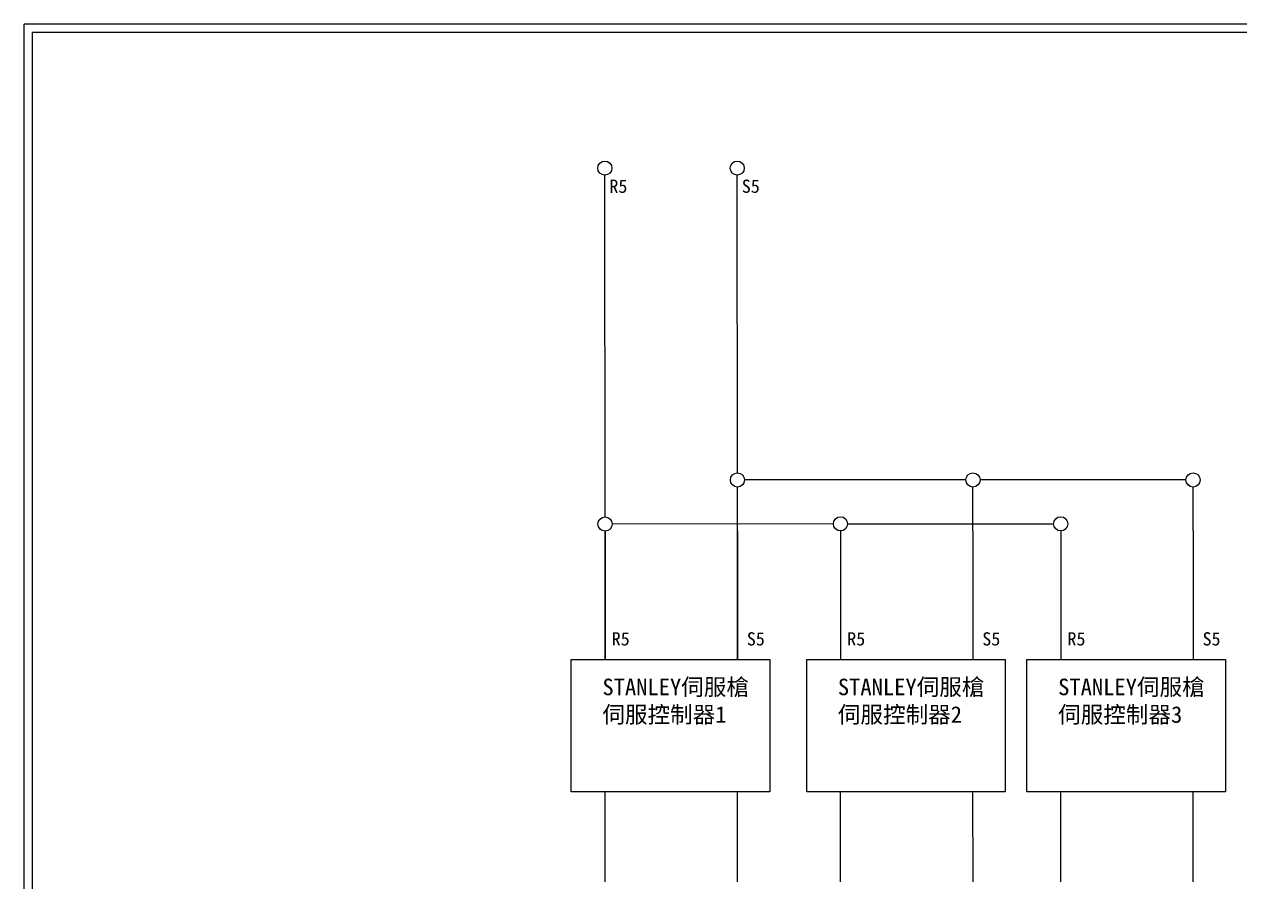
# Model space of a CAD drawing. Extents: x 10 to 297, y 3 to 207.
# Drawn here: x 10 to 193.6, y 77.4 to 207 of the extents above; entities that cross this region are included whole.
import ezdxf

# ---------------------------------------------------------------- set-up
doc = ezdxf.new("R2010")
doc.units = 0
doc.layers.get('0').update_dxf_attribs({"linetype": 'CONTINUOUS'})
doc.layers.add('圖框層', color=7, linetype='CONTINUOUS')
doc.layers.add('標尺寸層', color=3, linetype='CONTINUOUS')
doc.styles.add('CNS', font='romanc.shx', dxfattribs={"bigfont": 'chineset.shx'})
doc.styles.add('STSL', font='kaiu.ttf')

msp = doc.modelspace()

# ---------------------------------------------------------------- linework, layer by layer
for p, q in [((97.7, 90.93), (97.7, 77.36)), ((117.7, 90.93), (117.7, 77.36)), ((133.27, 90.93), (133.28, 77.36)), ((153.27, 90.93), (153.28, 77.36)), ((166.55, 90.93), (166.55, 77.36)), ((186.55, 90.93), (186.55, 77.36))]:
    msp.add_line(p, q)
for centre in [(97.7, 185.23), (117.7, 185.23), (117.74, 138.09), (153.32, 138.09), (186.57, 138.09), (97.74, 131.43), (133.3, 131.46), (166.57, 131.46)]:
    msp.add_circle(centre, 1.07)
at = {"layer": '圖框層', "color": 7}
for p, q in [((297, 206.97), (10, 206.97)), ((10, 3), (10, 206.97)), ((295.75, 205.72), (11.25, 205.72)), ((11.25, 4.25), (11.25, 205.72))]:
    msp.add_line(p, q, dxfattribs=at)
at = {"layer": '標尺寸層', "color": 7}
for p, q in [((97.7, 184.16), (97.7, 184.1)), ((97.74, 132.5), (97.7, 184.1)), ((117.7, 184.16), (117.7, 184.1)), ((117.74, 139.16), (117.7, 184.1)), ((152.25, 138.09), (118.81, 138.09)), ((185.5, 138.09), (154.39, 138.09)), ((117.76, 110.93), (117.74, 137.02)), ((153.32, 130.42), (153.32, 137.02)), ((186.57, 130.39), (186.57, 137.02)), ((97.74, 130.42), (97.74, 110.93)), ((132.23, 131.46), (98.82, 131.43)), ((117.74, 130.42), (117.74, 110.93)), ((133.32, 130.42), (133.32, 110.93)), ((134.37, 131.46), (165.5, 131.46)), ((153.32, 130.42), (153.32, 110.93)), ((166.59, 130.42), (166.59, 110.93)), ((186.59, 130.42), (186.59, 110.93)), ((97.76, 110.93), (97.75, 130.36)), ((92.63, 110.93), (122.63, 110.93)), ((92.63, 90.93), (92.63, 110.93)), ((122.63, 110.93), (122.63, 90.93)), ((128.2, 110.93), (158.2, 110.93)), ((128.2, 90.93), (128.2, 110.93)), ((158.2, 110.93), (158.2, 90.93)), ((161.48, 110.93), (191.48, 110.93)), ((161.48, 90.93), (161.48, 110.93)), ((191.48, 110.93), (191.48, 90.93)), ((122.63, 90.93), (92.63, 90.93)), ((158.2, 90.93), (128.2, 90.93)), ((191.48, 90.93), (161.48, 90.93))]:
    msp.add_line(p, q, dxfattribs=at)

# ---------------------------------------------------------------- texts
at = {"layer": '圖框層', "color": 4, "style": 'STSL'}
for s, p in [('R5', (98.39, 181.49)), ('S5', (118.39, 181.49)), ('R5', (98.74, 113.07)), ('S5', (119.15, 113.07)), ('R5', (134.32, 113.07)), ('S5', (154.73, 113.07)), ('R5', (167.59, 113.07)), ('S5', (188, 113.07))]:
    msp.add_text(s, height=2, dxfattribs=at).set_placement(p)
at = {"layer": '標尺寸層', "color": 7, "char_height": 2.5, "width": 23.4533, "attachment_point": 1, "style": 'CNS'}
for s, insert in [('{\\fDFKai-SB|b0|i0|c136|p65;STANLEY伺服槍\\P伺服控制器1}', (97.34, 108.05)), ('{\\fDFKai-SB|b0|i0|c136|p65;STANLEY伺服槍\\P伺服控制器2}', (132.91, 108.05)), ('{\\fDFKai-SB|b0|i0|c136|p65;STANLEY伺服槍\\P伺服控制器3}', (166.19, 108.05))]:
    msp.add_mtext(s, dxfattribs=dict(at, insert=insert))

doc.saveas('drawing.dxf')
